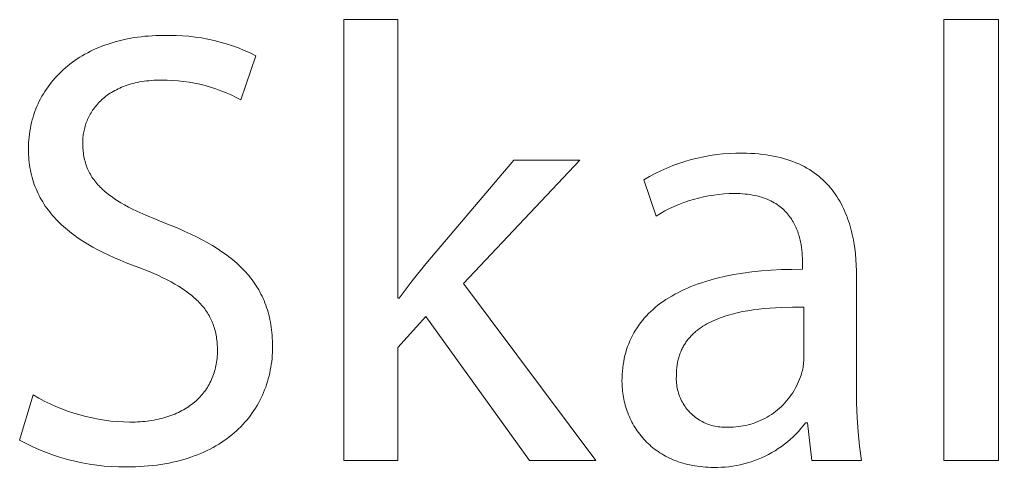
# Model space of a CAD drawing. Header units: millimetres. Extents: x 0 to 4468, y 0 to 3122.
# Drawn here: x 4101.2 to 4171.8, y 193.4 to 225.7 of the extents above; entities that cross this region are included whole.
import ezdxf

# ---------------------------------------------------------------- set-up
doc = ezdxf.new("R2010")
doc.units = ezdxf.units.MM
doc.header["$MEASUREMENT"] = 0
doc.layers.add('Domyślny', color=7, linetype='Continuous', true_color=0x000000)

msp = doc.modelspace()

# ---------------------------------------------------------------- linework, layer by layer
at = {"layer": 'Domyślny', "color": 18, "lineweight": 15, "true_color": 0x000000}
for p, q in [((4124.618, 193.899), (4124.618, 225.666)), ((4124.618, 225.666), (4128.516, 225.666)), ((4128.516, 225.666), (4128.516, 205.609)), ((4167.874, 225.665), (4171.817, 225.665)), ((4167.874, 193.897), (4167.874, 225.665)), ((4171.817, 225.665), (4171.817, 193.897)), ((4110.011, 224.433), (4110.269, 224.461)), ((4110.269, 224.461), (4110.53, 224.483)), ((4110.53, 224.483), (4110.795, 224.501)), ((4110.795, 224.501), (4111.062, 224.513)), ((4111.062, 224.513), (4111.332, 224.521)), ((4111.332, 224.521), (4111.606, 224.523)), ((4111.606, 224.523), (4112.065, 224.532)), ((4112.065, 224.532), (4112.525, 224.525)), ((4112.525, 224.525), (4112.984, 224.503)), ((4112.984, 224.503), (4113.442, 224.465)), ((4113.442, 224.465), (4113.899, 224.412)), ((4106.961, 223.662), (4107.174, 223.747)), ((4107.174, 223.747), (4107.391, 223.829)), ((4107.391, 223.829), (4107.612, 223.906)), ((4107.612, 223.906), (4107.836, 223.979)), ((4107.836, 223.979), (4108.064, 224.047)), ((4108.064, 224.047), (4108.296, 224.111)), ((4108.296, 224.111), (4108.531, 224.171)), ((4108.531, 224.171), (4108.769, 224.226)), ((4108.769, 224.226), (4109.011, 224.277)), ((4109.011, 224.277), (4109.256, 224.323)), ((4109.256, 224.323), (4109.504, 224.365)), ((4109.504, 224.365), (4109.756, 224.401)), ((4109.756, 224.401), (4110.011, 224.433)), ((4113.899, 224.412), (4114.354, 224.344)), ((4114.354, 224.344), (4114.806, 224.261)), ((4114.806, 224.261), (4115.255, 224.163)), ((4115.255, 224.163), (4115.7, 224.05)), ((4115.7, 224.05), (4116.142, 223.922)), ((4116.142, 223.922), (4116.579, 223.779)), ((4116.579, 223.779), (4117.011, 223.622)), ((4105.574, 222.951), (4105.76, 223.064)), ((4105.76, 223.064), (4105.951, 223.174)), ((4105.951, 223.174), (4106.145, 223.279)), ((4106.145, 223.279), (4106.343, 223.381)), ((4106.343, 223.381), (4106.545, 223.479)), ((4106.545, 223.479), (4106.751, 223.572)), ((4106.751, 223.572), (4106.961, 223.662)), ((4117.011, 223.622), (4117.437, 223.45)), ((4118.272, 223.065), (4117.2, 219.881)), ((4117.437, 223.45), (4117.858, 223.265)), ((4117.858, 223.265), (4118.272, 223.065)), ((4104.703, 222.33), (4104.869, 222.461)), ((4104.869, 222.461), (4105.039, 222.589)), ((4105.039, 222.589), (4105.213, 222.713)), ((4105.213, 222.713), (4105.391, 222.834)), ((4105.391, 222.834), (4105.574, 222.951)), ((4103.939, 221.621), (4104.083, 221.769)), ((4104.083, 221.769), (4104.232, 221.914)), ((4104.232, 221.914), (4104.385, 222.056)), ((4104.385, 222.056), (4104.542, 222.195)), ((4104.542, 222.195), (4104.703, 222.33)), ((4103.287, 220.831), (4103.408, 220.995)), ((4103.408, 220.995), (4103.534, 221.156)), ((4103.534, 221.156), (4103.664, 221.314)), ((4103.664, 221.314), (4103.8, 221.469)), ((4103.8, 221.469), (4103.939, 221.621)), ((4108.989, 220.942), (4108.851, 220.894)), ((4109.13, 220.987), (4108.989, 220.942)), ((4109.274, 221.029), (4109.13, 220.987)), ((4109.422, 221.069), (4109.274, 221.029)), ((4109.574, 221.106), (4109.422, 221.069)), ((4109.728, 221.14), (4109.574, 221.106)), ((4109.887, 221.172), (4109.728, 221.14)), ((4110.049, 221.2), (4109.887, 221.172)), ((4110.214, 221.225), (4110.049, 221.2)), ((4110.383, 221.247), (4110.214, 221.225)), ((4110.555, 221.266), (4110.383, 221.247)), ((4110.731, 221.281), (4110.555, 221.266)), ((4110.911, 221.294), (4110.731, 221.281)), ((4111.094, 221.302), (4110.911, 221.294)), ((4111.281, 221.308), (4111.094, 221.302)), ((4111.472, 221.309), (4111.281, 221.308)), ((4111.87, 221.306), (4111.472, 221.309)), ((4112.267, 221.289), (4111.87, 221.306)), ((4112.664, 221.259), (4112.267, 221.289)), ((4113.059, 221.215), (4112.664, 221.259)), ((4113.453, 221.158), (4113.059, 221.215)), ((4113.844, 221.088), (4113.453, 221.158)), ((4114.233, 221.005), (4113.844, 221.088)), ((4114.619, 220.909), (4114.233, 221.005)), ((4102.849, 220.146), (4102.951, 220.321)), ((4102.951, 220.321), (4103.058, 220.494)), ((4103.058, 220.494), (4103.17, 220.664)), ((4103.17, 220.664), (4103.287, 220.831)), ((4107.655, 220.285), (4107.553, 220.213)), ((4107.76, 220.356), (4107.655, 220.285)), ((4107.869, 220.424), (4107.76, 220.356)), ((4107.98, 220.491), (4107.869, 220.424)), ((4108.095, 220.555), (4107.98, 220.491)), ((4108.213, 220.617), (4108.095, 220.555)), ((4108.334, 220.677), (4108.213, 220.617)), ((4108.458, 220.735), (4108.334, 220.677)), ((4108.586, 220.79), (4108.458, 220.735)), ((4108.717, 220.843), (4108.586, 220.79)), ((4108.851, 220.894), (4108.717, 220.843)), ((4115.002, 220.799), (4114.619, 220.909)), ((4115.38, 220.677), (4115.002, 220.799)), ((4115.755, 220.543), (4115.38, 220.677)), ((4116.124, 220.396), (4115.755, 220.543)), ((4116.489, 220.236), (4116.124, 220.396)), ((4116.848, 220.065), (4116.489, 220.236)), ((4102.488, 219.416), (4102.571, 219.602)), ((4102.571, 219.602), (4102.658, 219.786)), ((4102.658, 219.786), (4102.751, 219.967)), ((4102.751, 219.967), (4102.849, 220.146)), ((4106.848, 219.574), (4106.773, 219.487)), ((4106.926, 219.659), (4106.848, 219.574)), ((4107.006, 219.743), (4106.926, 219.659)), ((4107.09, 219.825), (4107.006, 219.743)), ((4107.177, 219.906), (4107.09, 219.825)), ((4107.266, 219.985), (4107.177, 219.906)), ((4107.359, 220.063), (4107.266, 219.985)), ((4107.455, 220.139), (4107.359, 220.063)), ((4107.553, 220.213), (4107.455, 220.139)), ((4117.2, 219.881), (4116.848, 220.065)), ((4102.208, 218.644), (4102.27, 218.841)), ((4102.27, 218.841), (4102.338, 219.035)), ((4102.338, 219.035), (4102.41, 219.226)), ((4102.41, 219.226), (4102.488, 219.416)), ((4106.331, 218.851), (4106.279, 218.756)), ((4106.386, 218.945), (4106.331, 218.851)), ((4106.443, 219.038), (4106.386, 218.945)), ((4106.504, 219.13), (4106.443, 219.038)), ((4106.567, 219.221), (4106.504, 219.13)), ((4106.633, 219.311), (4106.567, 219.221)), ((4106.702, 219.4), (4106.633, 219.311)), ((4106.773, 219.487), (4106.702, 219.4)), ((4102.052, 218.041), (4102.099, 218.245)), ((4102.099, 218.245), (4102.151, 218.446)), ((4102.151, 218.446), (4102.208, 218.644)), ((4106.024, 218.176), (4105.991, 218.078)), ((4106.06, 218.274), (4106.024, 218.176)), ((4106.099, 218.372), (4106.06, 218.274)), ((4106.14, 218.469), (4106.099, 218.372)), ((4106.183, 218.565), (4106.14, 218.469)), ((4106.23, 218.661), (4106.183, 218.565)), ((4106.279, 218.756), (4106.23, 218.661)), ((4101.92, 217.206), (4101.945, 217.418)), ((4101.945, 217.418), (4101.975, 217.628)), ((4101.975, 217.628), (4102.011, 217.836)), ((4102.011, 217.836), (4102.052, 218.041)), ((4105.846, 217.485), (4105.83, 217.387)), ((4105.864, 217.584), (4105.846, 217.485)), ((4105.884, 217.683), (4105.864, 217.584)), ((4105.907, 217.782), (4105.884, 217.683)), ((4105.933, 217.881), (4105.907, 217.782)), ((4105.961, 217.979), (4105.933, 217.881)), ((4105.991, 218.078), (4105.961, 217.979)), ((4101.878, 216.559), (4101.886, 216.777)), ((4101.886, 216.777), (4101.9, 216.993)), ((4101.9, 216.993), (4101.92, 217.206)), ((4105.789, 216.897), (4105.788, 216.801)), ((4105.788, 216.801), (4105.789, 216.669)), ((4105.793, 216.995), (4105.789, 216.897)), ((4105.798, 217.092), (4105.793, 216.995)), ((4105.807, 217.19), (4105.798, 217.092)), ((4105.817, 217.288), (4105.807, 217.19)), ((4105.83, 217.387), (4105.817, 217.288)), ((4101.875, 216.34), (4101.878, 216.559)), ((4101.877, 216.142), (4101.875, 216.34)), ((4101.884, 215.947), (4101.877, 216.142)), ((4105.789, 216.669), (4105.793, 216.54)), ((4105.793, 216.54), (4105.8, 216.413)), ((4105.8, 216.413), (4105.81, 216.287)), ((4105.81, 216.287), (4105.822, 216.164)), ((4105.822, 216.164), (4105.837, 216.042)), ((4105.837, 216.042), (4105.854, 215.922)), ((4151.489, 215.938), (4151.952, 215.988)), ((4151.952, 215.988), (4152.416, 216.022)), ((4152.416, 216.022), (4152.881, 216.039)), ((4152.881, 216.039), (4153.347, 216.041)), ((4153.347, 216.041), (4153.653, 216.037)), ((4153.653, 216.037), (4153.952, 216.028)), ((4153.952, 216.028), (4154.243, 216.011)), ((4154.243, 216.011), (4154.528, 215.989)), ((4154.528, 215.989), (4154.806, 215.96)), ((4101.894, 215.754), (4101.884, 215.947)), ((4101.91, 215.564), (4101.894, 215.754)), ((4101.929, 215.376), (4101.91, 215.564)), ((4101.953, 215.191), (4101.929, 215.376)), ((4105.854, 215.922), (4105.875, 215.805)), ((4105.875, 215.805), (4105.898, 215.689)), ((4105.898, 215.689), (4105.924, 215.574)), ((4105.924, 215.574), (4105.953, 215.462)), ((4105.953, 215.462), (4105.984, 215.351)), ((4105.984, 215.351), (4106.019, 215.241)), ((4130.525, 208.079), (4136.878, 215.548)), ((4141.625, 215.548), (4133.248, 206.65)), ((4136.878, 215.548), (4141.625, 215.548)), ((4148.337, 215.144), (4148.774, 215.304)), ((4148.774, 215.304), (4149.216, 215.449)), ((4149.216, 215.449), (4149.664, 215.578)), ((4149.664, 215.578), (4150.115, 215.692)), ((4150.115, 215.692), (4150.57, 215.79)), ((4150.57, 215.79), (4151.028, 215.872)), ((4151.028, 215.872), (4151.489, 215.938)), ((4154.806, 215.96), (4155.077, 215.925)), ((4155.077, 215.925), (4155.341, 215.884)), ((4155.341, 215.884), (4155.598, 215.838)), ((4155.598, 215.838), (4155.848, 215.785)), ((4155.848, 215.785), (4156.092, 215.727)), ((4156.092, 215.727), (4156.33, 215.664)), ((4156.33, 215.664), (4156.561, 215.595)), ((4156.561, 215.595), (4156.785, 215.52)), ((4156.785, 215.52), (4157.004, 215.44)), ((4157.004, 215.44), (4157.216, 215.356)), ((4157.216, 215.356), (4157.422, 215.266)), ((4101.982, 215.008), (4101.953, 215.191)), ((4102.014, 214.827), (4101.982, 215.008)), ((4102.051, 214.649), (4102.014, 214.827)), ((4102.092, 214.473), (4102.051, 214.649)), ((4106.019, 215.241), (4106.056, 215.134)), ((4106.056, 215.134), (4106.096, 215.028)), ((4106.096, 215.028), (4106.139, 214.923)), ((4106.139, 214.923), (4106.185, 214.82)), ((4106.185, 214.82), (4106.234, 214.718)), ((4106.234, 214.718), (4106.285, 214.618)), ((4106.285, 214.618), (4106.34, 214.52)), ((4146.652, 214.355), (4147.063, 214.574)), ((4147.063, 214.574), (4147.481, 214.779)), ((4147.481, 214.779), (4147.906, 214.969)), ((4147.906, 214.969), (4148.337, 215.144)), ((4157.422, 215.266), (4157.622, 215.171)), ((4157.622, 215.171), (4157.816, 215.072)), ((4157.816, 215.072), (4158.004, 214.968)), ((4158.004, 214.968), (4158.186, 214.859)), ((4158.186, 214.859), (4158.363, 214.746)), ((4158.363, 214.746), (4158.533, 214.628)), ((4158.533, 214.628), (4158.699, 214.506)), ((4102.137, 214.299), (4102.092, 214.473)), ((4102.186, 214.127), (4102.137, 214.299)), ((4102.239, 213.958), (4102.186, 214.127)), ((4102.297, 213.791), (4102.239, 213.958)), ((4106.34, 214.52), (4106.397, 214.422)), ((4106.397, 214.422), (4106.457, 214.326)), ((4106.457, 214.326), (4106.521, 214.231)), ((4106.521, 214.231), (4106.587, 214.138)), ((4106.587, 214.138), (4106.656, 214.045)), ((4106.656, 214.045), (4106.728, 213.954)), ((4106.728, 213.954), (4106.803, 213.864)), ((4106.803, 213.864), (4106.881, 213.775)), ((4146.249, 214.121), (4146.652, 214.355)), ((4147.127, 211.517), (4146.249, 214.121)), ((4158.699, 214.506), (4158.858, 214.38)), ((4158.858, 214.38), (4159.012, 214.25)), ((4159.012, 214.25), (4159.161, 214.116)), ((4159.161, 214.116), (4159.305, 213.978)), ((4159.305, 213.978), (4159.443, 213.837)), ((4102.358, 213.626), (4102.297, 213.791)), ((4102.424, 213.463), (4102.358, 213.626)), ((4102.493, 213.303), (4102.424, 213.463)), ((4102.567, 213.144), (4102.493, 213.303)), ((4106.881, 213.775), (4106.962, 213.687)), ((4106.962, 213.687), (4107.046, 213.6)), ((4107.046, 213.6), (4107.134, 213.514)), ((4107.134, 213.514), (4107.224, 213.429)), ((4107.224, 213.429), (4107.317, 213.345)), ((4107.317, 213.345), (4107.413, 213.262)), ((4107.413, 213.262), (4107.513, 213.179)), ((4107.513, 213.179), (4107.615, 213.097)), ((4159.443, 213.837), (4159.576, 213.692)), ((4159.576, 213.692), (4159.704, 213.543)), ((4159.704, 213.543), (4159.828, 213.391)), ((4159.828, 213.391), (4159.946, 213.236)), ((4159.946, 213.236), (4160.059, 213.077)), ((4102.645, 212.988), (4102.567, 213.144)), ((4102.726, 212.834), (4102.645, 212.988)), ((4102.811, 212.682), (4102.726, 212.834)), ((4102.901, 212.532), (4102.811, 212.682)), ((4102.994, 212.384), (4102.901, 212.532)), ((4107.615, 213.097), (4107.721, 213.017)), ((4107.721, 213.017), (4107.829, 212.936)), ((4107.829, 212.936), (4108.056, 212.778)), ((4108.056, 212.778), (4108.295, 212.622)), ((4108.295, 212.622), (4108.547, 212.469)), ((4108.547, 212.469), (4108.812, 212.317)), ((4149.129, 212.488), (4148.782, 212.355)), ((4149.48, 212.609), (4149.129, 212.488)), ((4149.835, 212.718), (4149.48, 212.609)), ((4150.194, 212.814), (4149.835, 212.718)), ((4150.555, 212.898), (4150.194, 212.814)), ((4150.92, 212.97), (4150.555, 212.898)), ((4151.286, 213.029), (4150.92, 212.97)), ((4151.655, 213.076), (4151.286, 213.029)), ((4152.024, 213.109), (4151.655, 213.076)), ((4152.395, 213.131), (4152.024, 213.109)), ((4152.767, 213.139), (4152.395, 213.131)), ((4152.971, 213.137), (4152.767, 213.139)), ((4153.171, 213.13), (4152.971, 213.137)), ((4153.364, 213.118), (4153.171, 213.13)), ((4153.553, 213.102), (4153.364, 213.118)), ((4153.735, 213.082), (4153.553, 213.102)), ((4153.912, 213.058), (4153.735, 213.082)), ((4154.084, 213.029), (4153.912, 213.058)), ((4154.251, 212.997), (4154.084, 213.029)), ((4154.413, 212.961), (4154.251, 212.997)), ((4154.569, 212.92), (4154.413, 212.961)), ((4154.721, 212.877), (4154.569, 212.92)), ((4154.868, 212.829), (4154.721, 212.877)), ((4155.009, 212.779), (4154.868, 212.829)), ((4155.146, 212.725), (4155.009, 212.779)), ((4155.279, 212.667), (4155.146, 212.725)), ((4155.407, 212.607), (4155.279, 212.667)), ((4155.53, 212.543), (4155.407, 212.607)), ((4155.649, 212.477), (4155.53, 212.543)), ((4155.763, 212.408), (4155.649, 212.477)), ((4160.059, 213.077), (4160.168, 212.916)), ((4160.168, 212.916), (4160.272, 212.751)), ((4160.272, 212.751), (4160.371, 212.584)), ((4160.371, 212.584), (4160.466, 212.414)), ((4103.091, 212.238), (4102.994, 212.384)), ((4103.192, 212.093), (4103.091, 212.238)), ((4103.296, 211.951), (4103.192, 212.093)), ((4103.405, 211.811), (4103.296, 211.951)), ((4103.517, 211.673), (4103.405, 211.811)), ((4108.812, 212.317), (4109.09, 212.166)), ((4109.09, 212.166), (4109.38, 212.017)), ((4109.38, 212.017), (4109.684, 211.869)), ((4109.684, 211.869), (4110.331, 211.574)), ((4147.772, 211.886), (4147.446, 211.707)), ((4148.103, 212.054), (4147.772, 211.886)), ((4148.44, 212.21), (4148.103, 212.054)), ((4148.782, 212.355), (4148.44, 212.21)), ((4155.874, 212.336), (4155.763, 212.408)), ((4155.98, 212.261), (4155.874, 212.336)), ((4156.082, 212.184), (4155.98, 212.261)), ((4156.179, 212.105), (4156.082, 212.184)), ((4156.273, 212.023), (4156.179, 212.105)), ((4156.363, 211.94), (4156.273, 212.023)), ((4156.45, 211.854), (4156.363, 211.94)), ((4156.532, 211.766), (4156.45, 211.854)), ((4156.611, 211.676), (4156.532, 211.766)), ((4160.466, 212.414), (4160.556, 212.241)), ((4160.556, 212.241), (4160.642, 212.066)), ((4160.642, 212.066), (4160.724, 211.888)), ((4160.724, 211.888), (4160.801, 211.708)), ((4103.633, 211.537), (4103.517, 211.673)), ((4103.752, 211.403), (4103.633, 211.537)), ((4103.876, 211.27), (4103.752, 211.403)), ((4104.002, 211.139), (4103.876, 211.27)), ((4104.133, 211.011), (4104.002, 211.139)), ((4110.331, 211.574), (4111.03, 211.28)), ((4111.03, 211.28), (4111.784, 210.983)), ((4147.446, 211.707), (4147.127, 211.517)), ((4156.686, 211.585), (4156.611, 211.676)), ((4156.758, 211.492), (4156.686, 211.585)), ((4156.827, 211.397), (4156.758, 211.492)), ((4156.892, 211.302), (4156.827, 211.397)), ((4156.954, 211.204), (4156.892, 211.302)), ((4157.012, 211.106), (4156.954, 211.204)), ((4157.068, 211.006), (4157.012, 211.106)), ((4160.801, 211.708), (4160.874, 211.525)), ((4160.874, 211.525), (4160.944, 211.341)), ((4160.944, 211.341), (4161.009, 211.155)), ((4161.009, 211.155), (4161.07, 210.966)), ((4104.267, 210.884), (4104.133, 211.011)), ((4104.405, 210.758), (4104.267, 210.884)), ((4104.546, 210.635), (4104.405, 210.758)), ((4104.691, 210.513), (4104.546, 210.635)), ((4104.839, 210.393), (4104.691, 210.513)), ((4104.99, 210.275), (4104.839, 210.393)), ((4111.784, 210.983), (4112.712, 210.606)), ((4112.712, 210.606), (4113.153, 210.413)), ((4113.153, 210.413), (4113.58, 210.216)), ((4157.121, 210.906), (4157.068, 211.006)), ((4157.17, 210.804), (4157.121, 210.906)), ((4157.217, 210.702), (4157.17, 210.804)), ((4157.261, 210.599), (4157.217, 210.702)), ((4157.302, 210.496), (4157.261, 210.599)), ((4157.341, 210.392), (4157.302, 210.496)), ((4157.377, 210.288), (4157.341, 210.392)), ((4161.07, 210.966), (4161.127, 210.776)), ((4161.127, 210.776), (4161.181, 210.584)), ((4161.181, 210.584), (4161.231, 210.391)), ((4161.231, 210.391), (4161.277, 210.196)), ((4105.146, 210.158), (4104.99, 210.275)), ((4105.466, 209.93), (4105.146, 210.158)), ((4105.8, 209.709), (4105.466, 209.93)), ((4106.147, 209.493), (4105.8, 209.709)), ((4113.58, 210.216), (4113.992, 210.015)), ((4113.992, 210.015), (4114.389, 209.81)), ((4114.389, 209.81), (4114.772, 209.6)), ((4157.411, 210.184), (4157.377, 210.288)), ((4157.442, 210.079), (4157.411, 210.184)), ((4157.471, 209.974), (4157.442, 210.079)), ((4157.498, 209.87), (4157.471, 209.974)), ((4157.523, 209.766), (4157.498, 209.87)), ((4157.546, 209.662), (4157.523, 209.766)), ((4157.585, 209.455), (4157.546, 209.662)), ((4161.277, 210.196), (4161.32, 210)), ((4161.32, 210), (4161.359, 209.803)), ((4161.359, 209.803), (4161.395, 209.604)), ((4106.507, 209.284), (4106.147, 209.493)), ((4106.88, 209.081), (4106.507, 209.284)), ((4107.266, 208.884), (4106.88, 209.081)), ((4114.772, 209.6), (4115.139, 209.386)), ((4115.139, 209.386), (4115.492, 209.167)), ((4115.492, 209.167), (4115.83, 208.943)), ((4115.83, 208.943), (4116.153, 208.713)), ((4157.617, 209.251), (4157.585, 209.455)), ((4157.642, 209.05), (4157.617, 209.251)), ((4157.662, 208.853), (4157.642, 209.05)), ((4161.395, 209.604), (4161.457, 209.204)), ((4161.457, 209.204), (4161.507, 208.801)), ((4107.664, 208.692), (4107.266, 208.884)), ((4108.075, 208.506), (4107.664, 208.692)), ((4108.497, 208.325), (4108.075, 208.506)), ((4108.932, 208.15), (4108.497, 208.325)), ((4116.153, 208.713), (4116.309, 208.595)), ((4116.309, 208.595), (4116.461, 208.477)), ((4116.461, 208.477), (4116.61, 208.357)), ((4116.61, 208.357), (4116.754, 208.235)), ((4116.754, 208.235), (4116.895, 208.111)), ((4157.676, 208.661), (4157.662, 208.853)), ((4157.685, 208.475), (4157.676, 208.661)), ((4157.69, 208.296), (4157.685, 208.475)), ((4157.692, 208.125), (4157.69, 208.296)), ((4161.507, 208.801), (4161.544, 208.395)), ((4161.544, 208.395), (4161.57, 207.988)), ((4109.378, 207.979), (4108.932, 208.15)), ((4109.835, 207.814), (4109.378, 207.979)), ((4110.568, 207.52), (4109.835, 207.814)), ((4110.914, 207.372), (4110.568, 207.52)), ((4116.895, 208.111), (4117.033, 207.986)), ((4117.033, 207.986), (4117.166, 207.86)), ((4117.166, 207.86), (4117.296, 207.732)), ((4117.296, 207.732), (4117.422, 207.602)), ((4117.422, 207.602), (4117.545, 207.47)), ((4129.545, 206.859), (4130.525, 208.079)), ((4154.047, 207.488), (4154.731, 207.56)), ((4154.731, 207.56), (4155.438, 207.615)), ((4155.438, 207.615), (4156.167, 207.653)), ((4156.167, 207.653), (4156.919, 207.674)), ((4156.919, 207.674), (4157.692, 207.678)), ((4157.692, 207.678), (4157.692, 208.125)), ((4161.57, 207.988), (4161.585, 207.58)), ((4161.585, 207.58), (4161.59, 207.173)), ((4111.245, 207.223), (4110.914, 207.372)), ((4111.563, 207.073), (4111.245, 207.223)), ((4111.867, 206.921), (4111.563, 207.073)), ((4112.157, 206.768), (4111.867, 206.921)), ((4117.545, 207.47), (4117.663, 207.336)), ((4117.663, 207.336), (4117.778, 207.201)), ((4117.778, 207.201), (4117.889, 207.063)), ((4117.889, 207.063), (4117.997, 206.924)), ((4117.997, 206.924), (4118.1, 206.783)), ((4128.605, 205.609), (4129.545, 206.859)), ((4150.69, 206.8), (4150.967, 206.883)), ((4150.967, 206.883), (4151.249, 206.962)), ((4151.249, 206.962), (4151.536, 207.037)), ((4151.536, 207.037), (4152.129, 207.174)), ((4152.129, 207.174), (4152.746, 207.295)), ((4152.746, 207.295), (4153.385, 207.4)), ((4153.385, 207.4), (4154.047, 207.488)), ((4161.59, 207.173), (4161.59, 199.078)), ((4112.435, 206.613), (4112.157, 206.768)), ((4112.699, 206.456), (4112.435, 206.613)), ((4112.95, 206.297), (4112.699, 206.456)), ((4113.188, 206.136), (4112.95, 206.297)), ((4113.414, 205.971), (4113.188, 206.136)), ((4118.1, 206.783), (4118.2, 206.64)), ((4118.2, 206.64), (4118.296, 206.495)), ((4118.296, 206.495), (4118.389, 206.348)), ((4118.389, 206.348), (4118.477, 206.198)), ((4118.477, 206.198), (4118.562, 206.047)), ((4133.248, 206.65), (4142.785, 193.899)), ((4148.695, 205.995), (4148.923, 206.11)), ((4148.923, 206.11), (4149.158, 206.22)), ((4149.158, 206.22), (4149.398, 206.327)), ((4149.398, 206.327), (4149.645, 206.429)), ((4149.645, 206.429), (4149.897, 206.528)), ((4149.897, 206.528), (4150.156, 206.623)), ((4150.156, 206.623), (4150.42, 206.714)), ((4150.42, 206.714), (4150.69, 206.8)), ((4113.522, 205.888), (4113.414, 205.971)), ((4113.627, 205.804), (4113.522, 205.888)), ((4113.729, 205.72), (4113.627, 205.804)), ((4113.828, 205.634), (4113.729, 205.72)), ((4113.924, 205.548), (4113.828, 205.634)), ((4114.016, 205.461), (4113.924, 205.548)), ((4114.106, 205.373), (4114.016, 205.461)), ((4118.562, 206.047), (4118.643, 205.894)), ((4118.643, 205.894), (4118.721, 205.738)), ((4118.721, 205.738), (4118.794, 205.58)), ((4118.794, 205.58), (4118.864, 205.42)), ((4118.864, 205.42), (4118.93, 205.258)), ((4128.516, 205.609), (4128.605, 205.609)), ((4147.644, 205.365), (4147.842, 205.499)), ((4147.842, 205.499), (4148.046, 205.629)), ((4148.046, 205.629), (4148.256, 205.755)), ((4148.256, 205.755), (4148.473, 205.877)), ((4148.473, 205.877), (4148.695, 205.995)), ((4114.193, 205.284), (4114.106, 205.373)), ((4114.277, 205.195), (4114.193, 205.284)), ((4114.358, 205.104), (4114.277, 205.195)), ((4114.435, 205.012), (4114.358, 205.104)), ((4114.51, 204.92), (4114.435, 205.012)), ((4114.582, 204.826), (4114.51, 204.92)), ((4114.652, 204.731), (4114.582, 204.826)), ((4114.718, 204.635), (4114.652, 204.731)), ((4118.93, 205.258), (4118.993, 205.093)), ((4118.993, 205.093), (4119.051, 204.926)), ((4119.051, 204.926), (4119.106, 204.757)), ((4119.106, 204.757), (4119.157, 204.585)), ((4146.747, 204.639), (4146.914, 204.792)), ((4146.914, 204.792), (4147.087, 204.941)), ((4147.087, 204.941), (4147.267, 205.086)), ((4147.267, 205.086), (4147.452, 205.228)), ((4147.452, 205.228), (4147.644, 205.365)), ((4153.746, 204.697), (4153.362, 204.627)), ((4154.136, 204.757), (4153.746, 204.697)), ((4154.532, 204.808), (4154.136, 204.757)), ((4154.933, 204.85), (4154.532, 204.808)), ((4155.337, 204.884), (4154.933, 204.85)), ((4155.743, 204.91), (4155.337, 204.884)), ((4156.152, 204.929), (4155.743, 204.91)), ((4156.969, 204.947), (4156.152, 204.929)), ((4157.781, 204.941), (4156.969, 204.947)), ((4157.781, 201.191), (4157.781, 204.941)), ((4114.782, 204.539), (4114.718, 204.635)), ((4114.842, 204.441), (4114.782, 204.539)), ((4114.9, 204.341), (4114.842, 204.441)), ((4114.955, 204.241), (4114.9, 204.341)), ((4115.008, 204.14), (4114.955, 204.241)), ((4115.057, 204.037), (4115.008, 204.14)), ((4115.104, 203.933), (4115.057, 204.037)), ((4119.157, 204.585), (4119.204, 204.41)), ((4119.204, 204.41), (4119.248, 204.234)), ((4119.248, 204.234), (4119.288, 204.054)), ((4119.288, 204.054), (4119.324, 203.872)), ((4130.525, 204.27), (4128.516, 202.038)), ((4137.994, 193.899), (4130.525, 204.27)), ((4146.008, 203.819), (4146.143, 203.99)), ((4146.143, 203.99), (4146.284, 204.158)), ((4146.284, 204.158), (4146.432, 204.322)), ((4146.432, 204.322), (4146.587, 204.483)), ((4146.587, 204.483), (4146.747, 204.639)), ((4151.415, 204.047), (4151.255, 203.977)), ((4151.578, 204.115), (4151.415, 204.047)), ((4151.744, 204.179), (4151.578, 204.115)), ((4151.914, 204.24), (4151.744, 204.179)), ((4152.086, 204.299), (4151.914, 204.24)), ((4152.261, 204.354), (4152.086, 204.299)), ((4152.439, 204.406), (4152.261, 204.354)), ((4152.619, 204.456), (4152.439, 204.406)), ((4152.986, 204.547), (4152.619, 204.456)), ((4153.362, 204.627), (4152.986, 204.547)), ((4115.148, 203.828), (4115.104, 203.933)), ((4115.19, 203.721), (4115.148, 203.828)), ((4115.228, 203.613), (4115.19, 203.721)), ((4115.265, 203.504), (4115.228, 203.613)), ((4115.298, 203.393), (4115.265, 203.504)), ((4115.329, 203.281), (4115.298, 203.393)), ((4115.357, 203.168), (4115.329, 203.281)), ((4119.324, 203.872), (4119.356, 203.688)), ((4119.356, 203.688), (4119.384, 203.501)), ((4119.384, 203.501), (4119.409, 203.311)), ((4119.409, 203.311), (4119.43, 203.119)), ((4145.531, 203.096), (4145.64, 203.282)), ((4145.64, 203.282), (4145.756, 203.465)), ((4145.756, 203.465), (4145.879, 203.644)), ((4145.879, 203.644), (4146.008, 203.819)), ((4150.109, 203.289), (4150.046, 203.238)), ((4150.238, 203.387), (4150.109, 203.289)), ((4150.371, 203.482), (4150.238, 203.387)), ((4150.509, 203.573), (4150.371, 203.482)), ((4150.651, 203.661), (4150.509, 203.573)), ((4150.796, 203.745), (4150.651, 203.661)), ((4150.945, 203.825), (4150.796, 203.745)), ((4151.098, 203.903), (4150.945, 203.825)), ((4151.255, 203.977), (4151.098, 203.903)), ((4115.383, 203.053), (4115.357, 203.168)), ((4115.406, 202.936), (4115.383, 203.053)), ((4115.427, 202.818), (4115.406, 202.936)), ((4115.445, 202.699), (4115.427, 202.818)), ((4115.461, 202.578), (4115.445, 202.699)), ((4115.474, 202.455), (4115.461, 202.578)), ((4119.43, 203.119), (4119.447, 202.924)), ((4119.447, 202.924), (4119.46, 202.726)), ((4119.46, 202.726), (4119.469, 202.525)), ((4145.241, 202.516), (4145.331, 202.713)), ((4145.331, 202.713), (4145.427, 202.906)), ((4145.427, 202.906), (4145.531, 203.096)), ((4149.43, 202.618), (4149.382, 202.556)), ((4149.48, 202.679), (4149.43, 202.618)), ((4149.531, 202.74), (4149.48, 202.679)), ((4149.583, 202.799), (4149.531, 202.74)), ((4149.637, 202.857), (4149.583, 202.799)), ((4149.692, 202.915), (4149.637, 202.857)), ((4149.748, 202.971), (4149.692, 202.915)), ((4149.805, 203.026), (4149.748, 202.971)), ((4149.863, 203.081), (4149.805, 203.026)), ((4149.923, 203.134), (4149.863, 203.081)), ((4149.984, 203.187), (4149.923, 203.134)), ((4150.046, 203.238), (4149.984, 203.187)), ((4115.485, 202.331), (4115.474, 202.455)), ((4115.493, 202.205), (4115.485, 202.331)), ((4115.499, 202.078), (4115.493, 202.205)), ((4115.503, 201.948), (4115.499, 202.078)), ((4115.504, 201.817), (4115.503, 201.948)), ((4119.474, 201.898), (4119.467, 201.682)), ((4119.469, 202.525), (4119.475, 202.321)), ((4119.477, 202.115), (4119.474, 201.898)), ((4119.475, 202.321), (4119.477, 202.115)), ((4128.516, 202.038), (4128.516, 193.899)), ((4144.946, 201.691), (4145.01, 201.902)), ((4145.01, 201.902), (4145.08, 202.11)), ((4145.08, 202.11), (4145.157, 202.315)), ((4145.157, 202.315), (4145.241, 202.516)), ((4148.97, 201.874), (4148.937, 201.8)), ((4149.005, 201.947), (4148.97, 201.874)), ((4149.041, 202.019), (4149.005, 201.947)), ((4149.079, 202.09), (4149.041, 202.019)), ((4149.118, 202.16), (4149.079, 202.09)), ((4149.159, 202.228), (4149.118, 202.16)), ((4149.201, 202.296), (4149.159, 202.228)), ((4149.244, 202.362), (4149.201, 202.296)), ((4149.288, 202.428), (4149.244, 202.362)), ((4149.334, 202.492), (4149.288, 202.428)), ((4149.382, 202.556), (4149.334, 202.492)), ((4115.462, 201.123), (4115.477, 201.259)), ((4115.477, 201.259), (4115.489, 201.397)), ((4115.489, 201.397), (4115.497, 201.536)), ((4115.497, 201.536), (4115.502, 201.676)), ((4115.502, 201.676), (4115.504, 201.817)), ((4119.437, 201.253), (4119.414, 201.04)), ((4119.454, 201.467), (4119.437, 201.253)), ((4119.467, 201.682), (4119.454, 201.467)), ((4144.794, 201.035), (4144.838, 201.257)), ((4144.838, 201.257), (4144.889, 201.476)), ((4144.889, 201.476), (4144.946, 201.691)), ((4148.724, 201.167), (4148.705, 201.082)), ((4148.746, 201.25), (4148.724, 201.167)), ((4148.768, 201.332), (4148.746, 201.25)), ((4148.793, 201.413), (4148.768, 201.332)), ((4148.818, 201.493), (4148.793, 201.413)), ((4148.846, 201.571), (4148.818, 201.493)), ((4148.875, 201.649), (4148.846, 201.571)), ((4148.905, 201.725), (4148.875, 201.649)), ((4148.937, 201.8), (4148.905, 201.725)), ((4157.777, 201.075), (4157.781, 201.191)), ((4115.301, 200.34), (4115.336, 200.467)), ((4115.336, 200.467), (4115.368, 200.595)), ((4115.368, 200.595), (4115.396, 200.725)), ((4115.396, 200.725), (4115.421, 200.856)), ((4115.421, 200.856), (4115.443, 200.989)), ((4115.443, 200.989), (4115.462, 201.123)), ((4119.353, 200.618), (4119.315, 200.409)), ((4119.386, 200.828), (4119.353, 200.618)), ((4119.414, 201.04), (4119.386, 200.828)), ((4144.703, 200.348), (4144.726, 200.58)), ((4144.726, 200.58), (4144.757, 200.809)), ((4144.757, 200.809), (4144.794, 201.035)), ((4148.614, 200.458), (4148.608, 200.364)), ((4148.622, 200.551), (4148.614, 200.458)), ((4148.632, 200.643), (4148.622, 200.551)), ((4148.643, 200.733), (4148.632, 200.643)), ((4148.656, 200.822), (4148.643, 200.733)), ((4148.671, 200.91), (4148.656, 200.822)), ((4148.687, 200.997), (4148.671, 200.91)), ((4148.705, 201.082), (4148.687, 200.997)), ((4157.68, 200.385), (4157.705, 200.499)), ((4157.705, 200.499), (4157.727, 200.613)), ((4157.727, 200.613), (4157.745, 200.728)), ((4157.745, 200.728), (4157.76, 200.843)), ((4157.76, 200.843), (4157.77, 200.959)), ((4157.77, 200.959), (4157.777, 201.075)), ((4115.077, 199.732), (4115.128, 199.851)), ((4115.128, 199.851), (4115.176, 199.97)), ((4115.176, 199.97), (4115.221, 200.092)), ((4115.221, 200.092), (4115.262, 200.215)), ((4115.262, 200.215), (4115.301, 200.34)), ((4119.171, 199.793), (4119.113, 199.591)), ((4119.224, 199.997), (4119.171, 199.793)), ((4119.272, 200.202), (4119.224, 199.997)), ((4119.315, 200.409), (4119.272, 200.202)), ((4144.672, 199.629), (4144.676, 199.872)), ((4144.676, 199.872), (4144.686, 200.111)), ((4144.686, 200.111), (4144.703, 200.348)), ((4148.593, 199.955), (4148.59, 199.835)), ((4148.59, 199.835), (4148.591, 199.715)), ((4148.6, 200.075), (4148.593, 199.955)), ((4148.601, 200.173), (4148.6, 200.075)), ((4148.604, 200.269), (4148.601, 200.173)), ((4148.608, 200.364), (4148.604, 200.269)), ((4157.411, 199.598), (4157.48, 199.768)), ((4157.48, 199.768), (4157.543, 199.941)), ((4157.543, 199.941), (4157.582, 200.05)), ((4157.582, 200.05), (4157.618, 200.161)), ((4157.618, 200.161), (4157.651, 200.273)), ((4157.651, 200.273), (4157.68, 200.385)), ((4114.632, 198.958), (4114.704, 199.063)), ((4114.704, 199.063), (4114.774, 199.17)), ((4114.774, 199.17), (4114.841, 199.278)), ((4114.841, 199.278), (4114.905, 199.389)), ((4114.905, 199.389), (4114.965, 199.502)), ((4114.965, 199.502), (4115.023, 199.616)), ((4115.023, 199.616), (4115.077, 199.732)), ((4118.981, 199.192), (4118.907, 198.995)), ((4119.05, 199.39), (4118.981, 199.192)), ((4119.113, 199.591), (4119.05, 199.39)), ((4144.674, 199.482), (4144.672, 199.629)), ((4144.679, 199.335), (4144.674, 199.482)), ((4144.687, 199.188), (4144.679, 199.335)), ((4144.698, 199.041), (4144.687, 199.188)), ((4144.713, 198.895), (4144.698, 199.041)), ((4148.591, 199.715), (4148.596, 199.595)), ((4148.596, 199.595), (4148.605, 199.476)), ((4148.605, 199.476), (4148.618, 199.356)), ((4148.618, 199.356), (4148.635, 199.238)), ((4148.635, 199.238), (4148.657, 199.12)), ((4148.657, 199.12), (4148.682, 199.002)), ((4157.079, 198.942), (4157.171, 199.102)), ((4157.171, 199.102), (4157.257, 199.264)), ((4157.257, 199.264), (4157.337, 199.43)), ((4157.337, 199.43), (4157.411, 199.598)), ((4161.59, 199.078), (4161.591, 198.039)), ((4101.235, 195.375), (4102.217, 198.633)), ((4102.217, 198.633), (4102.614, 198.404)), ((4102.614, 198.404), (4103.019, 198.188)), ((4114.036, 198.28), (4114.13, 198.37)), ((4114.13, 198.37), (4114.221, 198.463)), ((4114.221, 198.463), (4114.309, 198.558)), ((4114.309, 198.558), (4114.394, 198.655)), ((4114.394, 198.655), (4114.477, 198.754)), ((4114.477, 198.754), (4114.556, 198.855)), ((4114.556, 198.855), (4114.632, 198.958)), ((4118.656, 198.419), (4118.562, 198.231)), ((4118.745, 198.609), (4118.656, 198.419)), ((4118.829, 198.801), (4118.745, 198.609)), ((4118.907, 198.995), (4118.829, 198.801)), ((4144.731, 198.75), (4144.713, 198.895)), ((4144.753, 198.605), (4144.731, 198.75)), ((4144.777, 198.46), (4144.753, 198.605)), ((4144.805, 198.316), (4144.777, 198.46)), ((4148.682, 199.002), (4148.712, 198.886)), ((4148.712, 198.886), (4148.745, 198.771)), ((4148.745, 198.771), (4148.782, 198.657)), ((4148.782, 198.657), (4148.824, 198.544)), ((4148.824, 198.544), (4148.869, 198.433)), ((4148.869, 198.433), (4148.918, 198.323)), ((4156.544, 198.196), (4156.662, 198.337)), ((4156.662, 198.337), (4156.774, 198.483)), ((4156.774, 198.483), (4156.881, 198.633)), ((4156.881, 198.633), (4156.983, 198.786)), ((4156.983, 198.786), (4157.079, 198.942)), ((4103.019, 198.188), (4103.43, 197.986)), ((4103.43, 197.986), (4103.848, 197.798)), ((4103.848, 197.798), (4104.272, 197.623)), ((4113.06, 197.565), (4113.18, 197.636)), ((4113.18, 197.636), (4113.297, 197.708)), ((4113.297, 197.708), (4113.411, 197.783)), ((4113.411, 197.783), (4113.523, 197.86)), ((4113.523, 197.86), (4113.631, 197.939)), ((4113.631, 197.939), (4113.737, 198.021)), ((4113.737, 198.021), (4113.84, 198.105)), ((4113.84, 198.105), (4113.939, 198.191)), ((4113.939, 198.191), (4114.036, 198.28)), ((4118.249, 197.683), (4118.134, 197.505)), ((4118.358, 197.863), (4118.249, 197.683)), ((4118.463, 198.046), (4118.358, 197.863)), ((4118.562, 198.231), (4118.463, 198.046)), ((4144.836, 198.173), (4144.805, 198.316)), ((4144.871, 198.03), (4144.836, 198.173)), ((4144.908, 197.889), (4144.871, 198.03)), ((4144.949, 197.748), (4144.908, 197.889)), ((4144.993, 197.609), (4144.949, 197.748)), ((4148.918, 198.323), (4148.97, 198.215)), ((4148.97, 198.215), (4149.026, 198.109)), ((4149.026, 198.109), (4149.086, 198.005)), ((4149.086, 198.005), (4149.15, 197.903)), ((4149.15, 197.903), (4149.217, 197.803)), ((4149.217, 197.803), (4149.287, 197.706)), ((4149.287, 197.706), (4149.36, 197.611)), ((4155.89, 197.551), (4156.03, 197.671)), ((4156.03, 197.671), (4156.165, 197.795)), ((4156.165, 197.795), (4156.296, 197.924)), ((4156.296, 197.924), (4156.423, 198.058)), ((4156.423, 198.058), (4156.544, 198.196)), ((4161.591, 198.039), (4161.626, 197.001)), ((4104.272, 197.623), (4104.701, 197.463)), ((4104.701, 197.463), (4105.136, 197.317)), ((4105.136, 197.317), (4105.575, 197.185)), ((4105.575, 197.185), (4106.018, 197.069)), ((4106.018, 197.069), (4106.465, 196.967)), ((4106.465, 196.967), (4106.915, 196.879)), ((4111.408, 196.921), (4111.56, 196.96)), ((4111.56, 196.96), (4111.71, 197.002)), ((4111.71, 197.002), (4111.857, 197.047)), ((4111.857, 197.047), (4112.002, 197.094)), ((4112.002, 197.094), (4112.143, 197.144)), ((4112.143, 197.144), (4112.283, 197.197)), ((4112.283, 197.197), (4112.419, 197.252)), ((4112.419, 197.252), (4112.553, 197.31)), ((4112.553, 197.31), (4112.684, 197.37)), ((4112.684, 197.37), (4112.812, 197.433)), ((4112.812, 197.433), (4112.937, 197.498)), ((4112.937, 197.498), (4113.06, 197.565)), ((4117.759, 196.989), (4117.624, 196.822)), ((4117.889, 197.158), (4117.759, 196.989)), ((4118.014, 197.33), (4117.889, 197.158)), ((4118.134, 197.505), (4118.014, 197.33)), ((4145.041, 197.47), (4144.993, 197.609)), ((4145.092, 197.332), (4145.041, 197.47)), ((4145.145, 197.196), (4145.092, 197.332)), ((4145.203, 197.061), (4145.145, 197.196)), ((4145.263, 196.927), (4145.203, 197.061)), ((4145.327, 196.795), (4145.263, 196.927)), ((4149.36, 197.611), (4149.437, 197.519)), ((4149.437, 197.519), (4149.517, 197.429)), ((4149.517, 197.429), (4149.6, 197.343)), ((4149.6, 197.343), (4149.686, 197.259)), ((4149.686, 197.259), (4149.774, 197.178)), ((4149.774, 197.178), (4149.866, 197.1)), ((4149.866, 197.1), (4149.96, 197.025)), ((4149.96, 197.025), (4150.056, 196.954)), ((4150.056, 196.954), (4150.155, 196.886)), ((4154.812, 196.854), (4154.975, 196.938)), ((4154.975, 196.938), (4155.136, 197.027)), ((4155.136, 197.027), (4155.294, 197.121)), ((4155.294, 197.121), (4155.449, 197.221)), ((4155.449, 197.221), (4155.6, 197.326)), ((4155.6, 197.326), (4155.747, 197.436)), ((4155.747, 197.436), (4155.89, 197.551)), ((4161.626, 197.001), (4161.695, 195.964)), ((4106.915, 196.879), (4107.368, 196.807)), ((4107.368, 196.807), (4107.823, 196.75)), ((4107.823, 196.75), (4108.279, 196.708)), ((4108.279, 196.708), (4108.737, 196.681)), ((4108.737, 196.681), (4109.195, 196.669)), ((4109.195, 196.669), (4109.563, 196.675)), ((4109.563, 196.675), (4109.743, 196.683)), ((4109.743, 196.683), (4109.921, 196.694)), ((4109.921, 196.694), (4110.096, 196.707)), ((4110.096, 196.707), (4110.269, 196.724)), ((4110.269, 196.724), (4110.439, 196.743)), ((4110.439, 196.743), (4110.607, 196.766)), ((4110.607, 196.766), (4110.772, 196.791)), ((4110.772, 196.791), (4110.935, 196.819)), ((4110.935, 196.819), (4111.095, 196.85)), ((4111.095, 196.85), (4111.253, 196.884)), ((4111.253, 196.884), (4111.408, 196.921)), ((4117.187, 196.341), (4117.031, 196.187)), ((4117.338, 196.499), (4117.187, 196.341)), ((4117.483, 196.659), (4117.338, 196.499)), ((4117.624, 196.822), (4117.483, 196.659)), ((4145.394, 196.664), (4145.327, 196.795)), ((4145.464, 196.535), (4145.394, 196.664)), ((4145.537, 196.407), (4145.464, 196.535)), ((4145.614, 196.281), (4145.537, 196.407)), ((4145.694, 196.157), (4145.614, 196.281)), ((4150.155, 196.886), (4150.256, 196.821)), ((4150.256, 196.821), (4150.359, 196.76)), ((4150.359, 196.76), (4150.465, 196.703)), ((4150.465, 196.703), (4150.572, 196.649)), ((4150.572, 196.649), (4150.681, 196.599)), ((4150.681, 196.599), (4150.792, 196.552)), ((4150.792, 196.552), (4150.904, 196.51)), ((4150.904, 196.51), (4151.018, 196.471)), ((4151.018, 196.471), (4151.132, 196.436)), ((4151.132, 196.436), (4151.248, 196.405)), ((4151.248, 196.405), (4151.365, 196.379)), ((4151.365, 196.379), (4151.483, 196.356)), ((4151.483, 196.356), (4151.602, 196.337)), ((4151.602, 196.337), (4151.721, 196.322)), ((4151.721, 196.322), (4151.84, 196.312)), ((4151.84, 196.312), (4151.96, 196.305)), ((4151.96, 196.305), (4152.08, 196.303)), ((4152.08, 196.303), (4152.2, 196.305)), ((4152.2, 196.305), (4152.32, 196.311)), ((4152.32, 196.311), (4152.504, 196.309)), ((4152.504, 196.309), (4152.688, 196.314)), ((4152.688, 196.314), (4152.871, 196.326)), ((4152.871, 196.326), (4153.054, 196.343)), ((4153.054, 196.343), (4153.237, 196.367)), ((4153.237, 196.367), (4153.418, 196.397)), ((4153.418, 196.397), (4153.598, 196.433)), ((4153.598, 196.433), (4153.777, 196.475)), ((4153.777, 196.475), (4153.955, 196.524)), ((4153.955, 196.524), (4154.131, 196.578)), ((4154.131, 196.578), (4154.304, 196.638)), ((4154.304, 196.638), (4154.476, 196.704)), ((4154.476, 196.704), (4154.645, 196.777)), ((4154.645, 196.777), (4154.812, 196.854)), ((4157.747, 196.408), (4157.572, 196.199)), ((4157.915, 196.623), (4157.747, 196.408)), ((4158.049, 196.623), (4157.915, 196.623)), ((4158.361, 193.9), (4158.049, 196.623)), ((4116.354, 195.606), (4116.172, 195.469)), ((4116.531, 195.746), (4116.354, 195.606)), ((4116.703, 195.89), (4116.531, 195.746)), ((4116.869, 196.037), (4116.703, 195.89)), ((4117.031, 196.187), (4116.869, 196.037)), ((4145.777, 196.034), (4145.694, 196.157)), ((4145.863, 195.914), (4145.777, 196.034)), ((4145.952, 195.795), (4145.863, 195.914)), ((4146.045, 195.679), (4145.952, 195.795)), ((4146.141, 195.564), (4146.045, 195.679)), ((4146.24, 195.452), (4146.141, 195.564)), ((4157.005, 195.608), (4156.804, 195.424)), ((4157.201, 195.798), (4157.005, 195.608)), ((4157.39, 195.995), (4157.201, 195.798)), ((4157.572, 196.199), (4157.39, 195.995)), ((4161.695, 195.964), (4161.797, 194.93)), ((4101.708, 195.125), (4101.235, 195.375)), ((4102.189, 194.891), (4101.708, 195.125)), ((4102.677, 194.675), (4102.189, 194.891)), ((4115.183, 194.844), (4114.969, 194.731)), ((4115.391, 194.961), (4115.183, 194.844)), ((4115.594, 195.082), (4115.391, 194.961)), ((4115.792, 195.207), (4115.594, 195.082)), ((4115.985, 195.336), (4115.792, 195.207)), ((4116.172, 195.469), (4115.985, 195.336)), ((4146.342, 195.342), (4146.24, 195.452)), ((4146.448, 195.234), (4146.342, 195.342)), ((4146.557, 195.128), (4146.448, 195.234)), ((4146.669, 195.025), (4146.557, 195.128)), ((4146.784, 194.925), (4146.669, 195.025)), ((4146.902, 194.827), (4146.784, 194.925)), ((4147.023, 194.732), (4146.902, 194.827)), ((4156.163, 194.915), (4155.938, 194.76)), ((4156.382, 195.077), (4156.163, 194.915)), ((4156.596, 195.247), (4156.382, 195.077)), ((4156.804, 195.424), (4156.596, 195.247)), ((4161.797, 194.93), (4161.932, 193.9)), ((4103.173, 194.475), (4102.677, 194.675)), ((4103.675, 194.292), (4103.173, 194.475)), ((4104.184, 194.126), (4103.675, 194.292)), ((4104.698, 193.978), (4104.184, 194.126)), ((4113.576, 194.143), (4113.326, 194.061)), ((4113.822, 194.23), (4113.576, 194.143)), ((4114.062, 194.321), (4113.822, 194.23)), ((4114.296, 194.417), (4114.062, 194.321)), ((4114.526, 194.517), (4114.296, 194.417)), ((4114.75, 194.622), (4114.526, 194.517)), ((4114.969, 194.731), (4114.75, 194.622)), ((4147.148, 194.639), (4147.023, 194.732)), ((4147.276, 194.549), (4147.148, 194.639)), ((4147.407, 194.462), (4147.276, 194.549)), ((4147.541, 194.378), (4147.407, 194.462)), ((4147.679, 194.297), (4147.541, 194.378)), ((4147.819, 194.219), (4147.679, 194.297)), ((4147.963, 194.144), (4147.819, 194.219)), ((4148.11, 194.073), (4147.963, 194.144)), ((4154.744, 194.103), (4154.493, 193.997)), ((4154.991, 194.218), (4154.744, 194.103)), ((4155.235, 194.341), (4154.991, 194.218)), ((4155.474, 194.473), (4155.235, 194.341)), ((4155.709, 194.612), (4155.474, 194.473)), ((4155.938, 194.76), (4155.709, 194.612)), ((4105.216, 193.848), (4104.698, 193.978)), ((4105.739, 193.735), (4105.216, 193.848)), ((4106.265, 193.64), (4105.739, 193.735)), ((4106.794, 193.564), (4106.265, 193.64)), ((4107.326, 193.506), (4106.794, 193.564)), ((4107.859, 193.466), (4107.326, 193.506)), ((4108.393, 193.444), (4107.859, 193.466)), ((4108.928, 193.44), (4108.393, 193.444)), ((4109.258, 193.443), (4108.928, 193.44)), ((4109.584, 193.452), (4109.258, 193.443)), ((4109.903, 193.467), (4109.584, 193.452)), ((4110.218, 193.487), (4109.903, 193.467)), ((4110.527, 193.513), (4110.218, 193.487)), ((4110.831, 193.544), (4110.527, 193.513)), ((4111.13, 193.581), (4110.831, 193.544)), ((4111.423, 193.623), (4111.13, 193.581)), ((4111.711, 193.67), (4111.423, 193.623)), ((4111.993, 193.723), (4111.711, 193.67)), ((4112.27, 193.78), (4111.993, 193.723)), ((4112.542, 193.843), (4112.27, 193.78)), ((4112.809, 193.911), (4112.542, 193.843)), ((4113.07, 193.983), (4112.809, 193.911)), ((4113.326, 194.061), (4113.07, 193.983)), ((4128.516, 193.899), (4124.618, 193.899)), ((4142.785, 193.899), (4137.994, 193.899)), ((4148.26, 194.004), (4148.11, 194.073)), ((4148.413, 193.939), (4148.26, 194.004)), ((4148.57, 193.878), (4148.413, 193.939)), ((4148.729, 193.82), (4148.57, 193.878)), ((4148.892, 193.765), (4148.729, 193.82)), ((4149.058, 193.714), (4148.892, 193.765)), ((4149.227, 193.667), (4149.058, 193.714)), ((4149.399, 193.623), (4149.227, 193.667)), ((4149.575, 193.583), (4149.399, 193.623)), ((4149.753, 193.548), (4149.575, 193.583)), ((4149.935, 193.516), (4149.753, 193.548)), ((4150.119, 193.488), (4149.935, 193.516)), ((4150.307, 193.464), (4150.119, 193.488)), ((4150.498, 193.444), (4150.307, 193.464)), ((4150.692, 193.429), (4150.498, 193.444)), ((4150.89, 193.418), (4150.692, 193.429)), ((4151.09, 193.411), (4150.89, 193.418)), ((4151.293, 193.409), (4151.09, 193.411)), ((4151.566, 193.408), (4151.293, 193.409)), ((4151.839, 193.416), (4151.566, 193.408)), ((4152.112, 193.433), (4151.839, 193.416)), ((4152.383, 193.46), (4152.112, 193.433)), ((4152.654, 193.495), (4152.383, 193.46)), ((4152.923, 193.54), (4152.654, 193.495)), ((4153.191, 193.594), (4152.923, 193.54)), ((4153.456, 193.657), (4153.191, 193.594)), ((4153.719, 193.729), (4153.456, 193.657)), ((4153.98, 193.809), (4153.719, 193.729)), ((4154.238, 193.898), (4153.98, 193.809)), ((4154.493, 193.997), (4154.238, 193.898)), ((4161.932, 193.9), (4158.361, 193.9)), ((4171.817, 193.897), (4167.874, 193.897))]:
    msp.add_line(p, q, dxfattribs=at)

doc.saveas('drawing.dxf')
